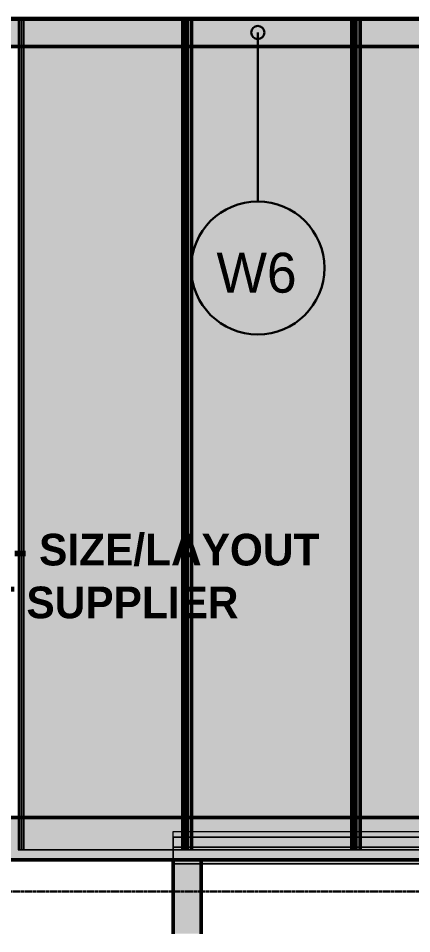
# Model space of a CAD drawing. Header units: inches. Extents: x -4126 to 627, y 9773 to 12338.
# Drawn here: x -1044.5 to -932.9, y 11523.2 to 11783.2 of the extents above; entities that cross this region are included whole.
import ezdxf

# ---------------------------------------------------------------- set-up
doc = ezdxf.new("R2010")
doc.units = ezdxf.units.IN
doc.header["$MEASUREMENT"] = 0
doc.linetypes.add('Grid Line 1_2_', pattern=[0.875, 0.5, -0.125, 0.125, -0.125])
for name, color, linetype, lineweight in [('A-ANNO-IDEN', 131, 'Continuous', 30), ('A-WALL', 113, 'Continuous', 13), ('A-WALL-IDEN', 211, 'Continuous', 30), ('S-BEAM', 12, 'Continuous', 9), ('S-FNDN', 32, 'Continuous', 13), ('S-GRID', 1, 'Continuous', 9)]:
    doc.layers.add(name, color=color, linetype=linetype, lineweight=lineweight)
doc.styles.add('Century Gothic_2', font='', dxfattribs={"height": 11.338583})
doc.styles.add('Century Gothic_B', font='', dxfattribs={"height": 9})
doc.styles.get('Century Gothic_2').set_extended_font_data('Century Gothic')
doc.styles.get('Century Gothic_B').set_extended_font_data('Century Gothic', bold=True)

# ---------------------------------------------------------------- blocks, each defined once
blk = doc.blocks.new('CTR - 1st Phase - Common Walls_rvt-2-FRAMING PLAN - 2ND FLOOR AT RAMP')
at = {"layer": 'A-WALL', "lineweight": 5, "transparency": 33554585}
blk.add_hatch(color=8, dxfattribs=at).paths.add_polyline_path([(-3203.32, 11782.99), (-3203.32, 11783.24), (-3742.95, 11783.24), (-3742.95, 11782.99), (-3236.7, 11782.99)], flags=0)
at = {"layer": 'A-WALL', "color": 53, "lineweight": 50}
blk.add_line((-3203.32, 11782.99), (-3742.95, 11782.99), dxfattribs=at)
at = {"layer": 'A-WALL', "color": 253}
blk.add_line((-3211.32, 11782.99), (-3742.95, 11782.99), dxfattribs=at)
blk = doc.blocks.new('CTR - 1st Phase -Stairs _ Elevators_rvt-2-FRAMING PLAN - 2ND FLOOR AT RAMP')
at = {"layer": 'S-FNDN', "lineweight": 5, "transparency": 33554585}
h = blk.add_hatch(color=254, dxfattribs=at)
h.paths.add_polyline_path([(-3535.89, 11547.74), (-3535.89, 11550.61), (-3536.32, 11550.61), (-3536.32, 11547.74)], flags=0)
h.paths.add_polyline_path([(-3495.32, 11547.74), (-3495.32, 11550.61), (-3534.23, 11550.61), (-3534.23, 11547.74), (-3507.37, 11547.74)], flags=0)
h.paths.add_polyline_path([(-3535.06, 11547.74), (-3534.63, 11547.74), (-3534.63, 11550.61), (-3535.06, 11550.61)], flags=0)
h.paths.add_polyline_path([(-3582.94, 11547.74), (-3582.51, 11547.74), (-3582.51, 11550.61), (-3582.94, 11550.61)], flags=0)
h.paths.add_polyline_path([(-3583.77, 11547.74), (-3583.77, 11550.61), (-3584.2, 11550.61), (-3584.2, 11547.74)], flags=0)
h.paths.add_polyline_path([(-3584.6, 11547.74), (-3584.6, 11550.61), (-3587.32, 11550.61), (-3587.32, 11547.74)], flags=0)
h.paths.add_polyline_path([(-3582.12, 11547.74), (-3536.71, 11547.74), (-3536.71, 11550.61), (-3582.12, 11550.61)], flags=0)
h = blk.add_hatch(color=254, dxfattribs=at)
h.paths.add_polyline_path([(-3488.44, 11547.74), (-3488.32, 11547.74), (-3488.35, 11550.61), (-3488.44, 11550.61), (-3488.44, 11548.19)], flags=0)
h.paths.add_polyline_path([(-3534.63, 11547.74), (-3534.23, 11547.74), (-3534.23, 11550.61), (-3534.63, 11550.61)], flags=0)
h.paths.add_polyline_path([(-3488.83, 11547.74), (-3488.83, 11550.61), (-3495.32, 11550.61), (-3495.32, 11547.74)], flags=0)
h.paths.add_polyline_path([(-3536.71, 11547.74), (-3536.32, 11547.74), (-3536.32, 11550.61), (-3536.71, 11550.61)], flags=0)
h.paths.add_polyline_path([(-3582.51, 11547.74), (-3582.12, 11547.74), (-3582.12, 11550.61), (-3582.51, 11550.61)], flags=0)
h.paths.add_polyline_path([(-3584.6, 11547.74), (-3584.2, 11547.74), (-3584.2, 11550.61), (-3584.6, 11550.61)], flags=0)
h = blk.add_hatch(color=254, dxfattribs=at)
h.paths.add_polyline_path([(-3535.06, 11547.74), (-3535.06, 11550.61), (-3535.89, 11550.61), (-3535.89, 11547.74), (-3535.43, 11547.74)], flags=0)
h.paths.add_polyline_path([(-3583.77, 11547.74), (-3582.94, 11547.74), (-3582.94, 11550.61), (-3583.77, 11550.61)], flags=0)
for points in [[(-3488.83, 11547.74), (-3488.44, 11547.74), (-3488.44, 11550.61), (-3488.83, 11550.61), (-3488.83, 11548.19)], [(-3495.32, 11544.19), (-3495.32, 11547.74), (-3587.32, 11547.74), (-3587.32, 11544.19), (-3507.37, 11544.19)], [(-3579.32, 11542.99), (-3495.32, 11542.99), (-3495.32, 11544.19), (-3579.32, 11544.19)]]:
    blk.add_hatch(color=254, dxfattribs=at).paths.add_polyline_path(points, flags=0)
h = blk.add_hatch(color=254, dxfattribs=at)
h.paths.add_polyline_path([(-3587.32, 11542.99), (-3579.32, 11542.99), (-3579.32, 11544.19), (-3587.32, 11544.19)], flags=0)
h.paths.add_polyline_path([(-3495.07, 11542.99), (-3488.32, 11542.99), (-3488.32, 11547.74), (-3495.32, 11547.74), (-3495.32, 11542.99)], flags=0)
at = {"layer": 'S-FNDN', "color": 9}
for p, q in [((-3587.32, 11550.61), (-3584.6, 11550.61)), ((-3584.6, 11550.61), (-3587.32, 11550.61)), ((-3587.32, 11550.61), (-3587.32, 11546.99)), ((-3587.32, 11550.61), (-3587.32, 11547.74)), ((-3584.6, 11550.61), (-3584.2, 11550.61)), ((-3584.2, 11550.61), (-3584.6, 11550.61)), ((-3584.2, 11550.61), (-3583.77, 11550.61)), ((-3583.77, 11550.61), (-3584.2, 11550.61)), ((-3583.77, 11550.61), (-3583.4, 11550.61)), ((-3583.4, 11550.61), (-3583.77, 11550.61)), ((-3583.31, 11550.61), (-3582.94, 11550.61)), ((-3582.94, 11550.61), (-3583.31, 11550.61)), ((-3582.94, 11550.61), (-3582.51, 11550.61)), ((-3582.51, 11550.61), (-3582.94, 11550.61)), ((-3582.51, 11550.61), (-3582.12, 11550.61)), ((-3582.12, 11550.61), (-3582.51, 11550.61)), ((-3582.12, 11550.61), (-3536.71, 11550.61)), ((-3536.71, 11550.61), (-3582.12, 11550.61)), ((-3536.71, 11550.61), (-3536.32, 11550.61)), ((-3536.32, 11550.61), (-3536.71, 11550.61)), ((-3536.32, 11550.61), (-3535.89, 11550.61)), ((-3535.89, 11550.61), (-3536.32, 11550.61)), ((-3535.89, 11550.61), (-3535.51, 11550.61)), ((-3535.51, 11550.61), (-3535.89, 11550.61)), ((-3535.43, 11550.61), (-3535.06, 11550.61)), ((-3535.06, 11550.61), (-3535.43, 11550.61)), ((-3535.06, 11550.61), (-3534.63, 11550.61)), ((-3534.63, 11550.61), (-3535.06, 11550.61)), ((-3534.63, 11550.61), (-3534.23, 11550.61)), ((-3534.23, 11550.61), (-3534.63, 11550.61)), ((-3534.23, 11550.61), (-3495.32, 11550.61)), ((-3495.32, 11550.61), (-3534.23, 11550.61)), ((-3495.32, 11550.61), (-3488.83, 11550.61)), ((-3488.83, 11550.61), (-3495.32, 11550.61)), ((-3488.83, 11550.61), (-3488.44, 11550.61)), ((-3488.44, 11550.61), (-3488.83, 11550.61)), ((-3488.44, 11550.61), (-3488.35, 11550.61)), ((-3488.35, 11550.61), (-3488.44, 11550.61)), ((-3488.32, 11546.99), (-3488.32, 11550.59)), ((-3488.32, 11547.74), (-3488.32, 11550.59)), ((-3587.32, 11544.19), (-3587.32, 11547.74)), ((-3587.32, 11547.74), (-3495.32, 11547.74)), ((-3584.6, 11547.74), (-3587.32, 11547.74)), ((-3584.2, 11547.74), (-3584.6, 11547.74)), ((-3583.77, 11547.74), (-3584.2, 11547.74)), ((-3583.4, 11547.74), (-3583.77, 11547.74)), ((-3582.94, 11547.74), (-3583.31, 11547.74)), ((-3582.51, 11547.74), (-3582.94, 11547.74)), ((-3582.12, 11547.74), (-3582.51, 11547.74)), ((-3536.71, 11547.74), (-3582.12, 11547.74)), ((-3536.32, 11547.74), (-3536.71, 11547.74)), ((-3535.89, 11547.74), (-3536.32, 11547.74)), ((-3535.51, 11547.74), (-3535.89, 11547.74)), ((-3535.06, 11547.74), (-3535.43, 11547.74)), ((-3534.63, 11547.74), (-3535.06, 11547.74)), ((-3534.23, 11547.74), (-3534.63, 11547.74)), ((-3495.32, 11547.74), (-3534.23, 11547.74)), ((-3495.32, 11547.74), (-3488.32, 11547.74)), ((-3488.83, 11547.74), (-3495.32, 11547.74)), ((-3488.44, 11547.74), (-3488.83, 11547.74)), ((-3488.32, 11547.74), (-3488.44, 11547.74)), ((-3488.32, 11547.74), (-3488.32, 11542.99)), ((-3587.32, 11546.99), (-3587.32, 11544.19)), ((-3488.32, 11542.99), (-3488.32, 11546.99)), ((-3587.32, 11542.99), (-3587.32, 11544.19)), ((-3587.32, 11544.19), (-3587.32, 11542.99)), ((-3587.32, 11542.99), (-3579.32, 11542.99)), ((-3579.32, 11542.99), (-3587.32, 11542.99)), ((-3496.32, 11542.99), (-3579.32, 11542.99)), ((-3495.32, 11542.99), (-3496.32, 11542.99)), ((-3495.32, 11542.99), (-3488.32, 11542.99)), ((-3488.32, 11542.99), (-3495.32, 11542.99))]:
    blk.add_line(p, q, dxfattribs=at)
at = {"layer": 'S-FNDN', "color": 253}
blk.add_line((-3579.32, 11542.99), (-3495.32, 11542.99), dxfattribs=at)
blk = doc.blocks.new('034100 - Precast Structural Concrete - Solid Plank - 12_-V228-FRAMING PLAN - 2ND FLOOR AT RAMP')
at = {"layer": 'S-BEAM', "transparency": 33554483}
h = blk.add_hatch(color=256, dxfattribs=at)
h.paths.add_polyline_path([(230.8, 23.52), (230.8, 23.9), (226.8, 23.9), (226.8, 23.52)], flags=0)
h.paths.add_polyline_path([(7.8, 23.9), (0, 23.9), (0, 23.52), (7.8, 23.52)], flags=0)
h = blk.add_hatch(color=256, dxfattribs=at)
h.paths.add_polyline_path([(236, -23.52), (236, 23.52), (226.8, 23.52), (226.8, -23.52)], flags=0)
h.paths.add_polyline_path([(7.8, 23.52), (0, 23.52), (0, -23.52), (7.8, -23.52)], flags=0)
for points in [[(226.8, 23.52), (226.8, 23.9), (7.8, 23.9), (7.8, 23.52), (97.81, 23.52)], [(226.8, 23.52), (7.8, 23.52), (7.8, -23.52), (226.8, -23.52), (226.8, 7.97)], [(226.8, 23.9), (226.8, 23.94), (97.81, 23.9)], [(230.8, 23.9), (230.8, 23.94), (226.8, 23.9)], [(235.25, 23.9), (235.25, 23.94), (230.8, 23.9)], [(235.25, 23.52), (235.25, 23.9), (230.8, 23.9), (230.8, 23.52)], [(236, 23.9), (235.25, 23.9), (235.25, 23.52), (236, 23.52)], [(226.8, 22.7), (226.8, 23.09), (7.8, 23.09), (7.8, 22.7), (97.81, 22.7)], [(235.25, 22.7), (235.25, 23.09), (230.8, 23.09), (230.8, 22.7)], [(236, 23.09), (235.25, 23.09), (235.25, 22.7), (236, 22.7)], [(226.8, -23.09), (226.8, -22.7), (7.8, -22.7), (7.8, -23.09), (97.81, -23.09)], [(226.8, -23.9), (226.8, -23.52), (7.8, -23.52), (7.8, -23.9), (97.81, -23.9)], [(226.8, -23.94), (226.8, -23.9), (97.81, -23.94)]]:
    blk.add_hatch(color=256, dxfattribs=at).paths.add_polyline_path(points, flags=0)
h = blk.add_hatch(color=256, dxfattribs=at)
h.paths.add_polyline_path([(230.8, 22.7), (230.8, 23.09), (226.8, 23.09), (226.8, 22.7)], flags=0)
h.paths.add_polyline_path([(7.8, 23.09), (0, 23.09), (0, 22.7), (7.8, 22.7)], flags=0)
h = blk.add_hatch(color=256, dxfattribs=at)
h.paths.add_polyline_path([(236, -22.7), (226.8, -22.7), (226.8, -23.09), (236, -23.09)], flags=0)
h.paths.add_polyline_path([(7.8, -22.7), (0, -22.7), (0, -23.09), (7.8, -23.09)], flags=0)
h = blk.add_hatch(color=256, dxfattribs=at)
h.paths.add_polyline_path([(236, -23.52), (226.8, -23.52), (226.8, -23.9), (236, -23.9)], flags=0)
h.paths.add_polyline_path([(7.8, -23.52), (0, -23.52), (0, -23.9), (7.8, -23.9)], flags=0)
at = {"layer": 'S-BEAM'}
for p, q in [((0, 23.94), (0, 23.9)), ((0, 23.94), (7.8, 23.94)), ((0, 23.76), (0, 23.9)), ((0, 23.9), (0, 23.52)), ((0, 23.9), (7.8, 23.9)), ((0, 23.52), (0, 23.76)), ((0, 23.76), (7.8, 23.76)), ((0, 23.76), (7.8, 23.76)), ((0, 22.7), (0, 23.52)), ((0, 23.52), (0, -23.52)), ((0, 23.52), (7.8, 23.52)), ((7.8, 23.94), (226.8, 23.94)), ((7.8, 23.9), (226.8, 23.9)), ((7.8, 23.76), (226.8, 23.76)), ((7.8, 23.76), (226.8, 23.76)), ((7.8, 23.52), (226.8, 23.52)), ((226.8, 23.94), (230.8, 23.94)), ((226.8, 23.9), (230.8, 23.9)), ((226.8, 23.76), (230.8, 23.76)), ((226.8, 23.76), (230.8, 23.76)), ((226.8, 23.52), (236, 23.52)), ((230.8, 23.94), (235.25, 23.94)), ((230.8, 23.9), (235.25, 23.9)), ((230.8, 23.76), (235.25, 23.76)), ((230.8, 23.76), (235.25, 23.76)), ((235.25, 23.94), (236, 23.94)), ((235.25, 23.9), (236, 23.9)), ((235.25, 23.76), (236, 23.76)), ((235.25, 23.76), (236, 23.76)), ((236, 23.9), (236, 23.94)), ((236, 23.52), (236, 23.9)), ((236, 23.9), (236, 23.76)), ((236, 23.76), (236, 23.52)), ((236, -23.52), (236, 23.52)), ((236, 23.52), (236, 22.7)), ((0, 22.7), (0, 23.09)), ((0, 23.09), (0, 22.7)), ((0, 23.09), (7.8, 23.09)), ((0, 23.09), (7.8, 23.09)), ((0, 22.4), (0, 22.7)), ((0, 22.7), (7.8, 22.7)), ((0, -22.4), (0, 22.4)), ((0, 22.4), (7.8, 22.4)), ((7.8, 23.09), (226.8, 23.09)), ((7.8, 23.09), (226.8, 23.09)), ((7.8, 22.7), (226.8, 22.7)), ((7.8, 22.4), (226.8, 22.4)), ((226.8, 23.09), (230.8, 23.09)), ((226.8, 23.09), (230.8, 23.09)), ((226.8, 22.7), (230.8, 22.7)), ((226.8, 22.4), (230.8, 22.4)), ((230.8, 23.09), (235.25, 23.09)), ((230.8, 23.09), (235.25, 23.09)), ((230.8, 22.7), (235.25, 22.7)), ((230.8, 22.4), (235.25, 22.4)), ((235.25, 23.09), (236, 23.09)), ((235.25, 23.09), (236, 23.09)), ((235.25, 22.7), (236, 22.7)), ((235.25, 22.4), (236, 22.4)), ((236, 22.7), (236, 23.09)), ((236, 23.09), (236, 22.7)), ((236, 22.7), (236, 22.4)), ((236, 22.4), (236, 19.97)), ((236, 19.97), (236, -22.4)), ((0, -22.7), (0, -22.4)), ((0, -22.4), (7.8, -22.4)), ((0, -23.52), (0, -22.7)), ((0, -22.7), (0, -23.09)), ((0, -23.09), (0, -22.7)), ((0, -22.7), (7.8, -22.7)), ((0, -23.09), (7.8, -23.09)), ((0, -23.09), (7.8, -23.09)), ((7.8, -22.4), (226.8, -22.4)), ((7.8, -22.7), (226.8, -22.7)), ((7.8, -23.09), (226.8, -23.09)), ((7.8, -23.09), (226.8, -23.09)), ((226.8, -22.4), (236, -22.4)), ((226.8, -22.7), (236, -22.7)), ((226.8, -23.09), (236, -23.09)), ((226.8, -23.09), (236, -23.09)), ((236, -22.4), (236, -22.7)), ((236, -22.7), (236, -23.09)), ((236, -23.09), (236, -22.7)), ((236, -22.7), (236, -23.52)), ((0, -23.52), (0, -23.9)), ((0, -23.76), (0, -23.52)), ((7.8, -23.52), (0, -23.52)), ((0, -23.9), (0, -23.76)), ((7.8, -23.76), (0, -23.76)), ((0, -23.76), (7.8, -23.76)), ((0, -23.9), (0, -23.94)), ((0, -23.9), (7.8, -23.9)), ((0, -23.94), (7.8, -23.94)), ((226.8, -23.52), (7.8, -23.52)), ((226.8, -23.76), (7.8, -23.76)), ((7.8, -23.76), (226.8, -23.76)), ((7.8, -23.9), (226.8, -23.9)), ((7.8, -23.94), (226.8, -23.94)), ((236, -23.52), (226.8, -23.52)), ((236, -23.76), (226.8, -23.76)), ((226.8, -23.76), (236, -23.76)), ((226.8, -23.9), (236, -23.9)), ((226.8, -23.94), (236, -23.94)), ((236, -23.52), (236, -23.76)), ((236, -23.9), (236, -23.52)), ((236, -23.76), (236, -23.9)), ((236, -23.94), (236, -23.9))]:
    blk.add_line(p, q, dxfattribs=at)
blk = doc.blocks.new('034100 - Precast Structural Concrete - Solid Plank - 12_-V229-FRAMING PLAN - 2ND FLOOR AT RAMP')
at = {"layer": 'S-BEAM', "transparency": 33554483}
h = blk.add_hatch(color=256, dxfattribs=at)
h.paths.add_polyline_path([(230.8, 23.52), (230.8, 23.9), (226.8, 23.9), (226.8, 23.52)], flags=0)
h.paths.add_polyline_path([(7.8, 23.9), (0, 23.9), (0, 23.52), (7.8, 23.52)], flags=0)
h = blk.add_hatch(color=256, dxfattribs=at)
h.paths.add_polyline_path([(236, -23.52), (236, 23.52), (226.8, 23.52), (226.8, -23.52)], flags=0)
h.paths.add_polyline_path([(7.8, 23.52), (0, 23.52), (0, -23.52), (7.8, -23.52)], flags=0)
for points in [[(226.8, 23.52), (226.8, 23.9), (7.8, 23.9), (7.8, 23.52), (97.81, 23.52)], [(226.8, -23.52), (226.8, 23.52), (7.8, 23.52), (7.8, -23.52), (97.81, -23.52)], [(226.8, 23.9), (226.8, 23.94), (97.81, 23.9)], [(230.8, 23.9), (230.8, 23.94), (226.8, 23.9)], [(235.25, 23.9), (235.25, 23.94), (230.8, 23.9)], [(235.25, 23.52), (235.25, 23.9), (230.8, 23.9), (230.8, 23.52)], [(236, 23.9), (235.25, 23.9), (235.25, 23.52), (236, 23.52)], [(226.8, 22.7), (226.8, 23.09), (7.8, 23.09), (7.8, 22.7), (97.81, 22.7)], [(235.25, 22.7), (235.25, 23.09), (230.8, 23.09), (230.8, 22.7)], [(236, 23.09), (235.25, 23.09), (235.25, 22.7), (236, 22.7)], [(226.8, -23.09), (226.8, -22.7), (7.8, -22.7), (7.8, -23.09), (97.81, -23.09)], [(235.25, -23.09), (235.25, -22.7), (230.8, -22.7), (230.8, -23.09)], [(236, -22.7), (235.25, -22.7), (235.25, -23.09), (236, -23.09)], [(226.8, -23.9), (226.8, -23.52), (7.8, -23.52), (7.8, -23.9), (97.81, -23.9)], [(226.8, -23.94), (226.8, -23.9), (97.81, -23.94)], [(230.8, -23.94), (230.8, -23.9), (226.8, -23.94)], [(235.25, -23.9), (235.25, -23.52), (230.8, -23.52), (230.8, -23.9)], [(235.25, -23.94), (235.25, -23.9), (230.8, -23.94)], [(236, -23.52), (235.25, -23.52), (235.25, -23.9), (236, -23.9)]]:
    blk.add_hatch(color=256, dxfattribs=at).paths.add_polyline_path(points, flags=0)
h = blk.add_hatch(color=256, dxfattribs=at)
h.paths.add_polyline_path([(230.8, 22.7), (230.8, 23.09), (226.8, 23.09), (226.8, 22.7)], flags=0)
h.paths.add_polyline_path([(7.8, 23.09), (0, 23.09), (0, 22.7), (7.8, 22.7)], flags=0)
h = blk.add_hatch(color=256, dxfattribs=at)
h.paths.add_polyline_path([(230.8, -23.09), (230.8, -22.7), (226.8, -22.7), (226.8, -23.09)], flags=0)
h.paths.add_polyline_path([(7.8, -22.7), (0, -22.7), (0, -23.09), (7.8, -23.09)], flags=0)
h = blk.add_hatch(color=256, dxfattribs=at)
h.paths.add_polyline_path([(230.8, -23.9), (230.8, -23.52), (226.8, -23.52), (226.8, -23.9)], flags=0)
h.paths.add_polyline_path([(7.8, -23.52), (0, -23.52), (0, -23.9), (7.8, -23.9)], flags=0)
at = {"layer": 'S-BEAM'}
for p, q in [((0, 23.94), (0, 23.9)), ((0, 23.94), (7.8, 23.94)), ((0, 23.76), (0, 23.9)), ((0, 23.9), (0, 23.52)), ((0, 23.9), (7.8, 23.9)), ((0, 23.52), (0, 23.76)), ((0, 23.76), (7.8, 23.76)), ((0, 23.76), (7.8, 23.76)), ((0, 22.7), (0, 23.52)), ((0, 23.52), (0, -23.52)), ((0, 23.52), (7.8, 23.52)), ((7.8, 23.94), (226.8, 23.94)), ((7.8, 23.9), (226.8, 23.9)), ((7.8, 23.76), (226.8, 23.76)), ((7.8, 23.76), (226.8, 23.76)), ((7.8, 23.52), (226.8, 23.52)), ((226.8, 23.94), (230.8, 23.94)), ((226.8, 23.9), (230.8, 23.9)), ((226.8, 23.76), (230.8, 23.76)), ((226.8, 23.76), (230.8, 23.76)), ((226.8, 23.52), (236, 23.52)), ((230.8, 23.94), (235.25, 23.94)), ((230.8, 23.9), (235.25, 23.9)), ((230.8, 23.76), (235.25, 23.76)), ((230.8, 23.76), (235.25, 23.76)), ((235.25, 23.94), (236, 23.94)), ((235.25, 23.9), (236, 23.9)), ((235.25, 23.76), (236, 23.76)), ((235.25, 23.76), (236, 23.76)), ((236, 23.9), (236, 23.94)), ((236, 23.52), (236, 23.9)), ((236, 23.9), (236, 23.76)), ((236, 23.76), (236, 23.52)), ((236, -23.52), (236, 23.52)), ((236, 23.52), (236, 22.7)), ((0, 22.7), (0, 23.09)), ((0, 23.09), (0, 22.7)), ((0, 23.09), (7.8, 23.09)), ((0, 23.09), (7.8, 23.09)), ((0, 22.4), (0, 22.7)), ((0, 22.7), (7.8, 22.7)), ((0, -22.4), (0, 22.4)), ((0, 22.4), (7.8, 22.4)), ((7.8, 23.09), (226.8, 23.09)), ((7.8, 23.09), (226.8, 23.09)), ((7.8, 22.7), (226.8, 22.7)), ((7.8, 22.4), (226.8, 22.4)), ((226.8, 23.09), (230.8, 23.09)), ((226.8, 23.09), (230.8, 23.09)), ((226.8, 22.7), (230.8, 22.7)), ((226.8, 22.4), (230.8, 22.4)), ((230.8, 23.09), (235.25, 23.09)), ((230.8, 23.09), (235.25, 23.09)), ((230.8, 22.7), (235.25, 22.7)), ((230.8, 22.4), (235.25, 22.4)), ((235.25, 23.09), (236, 23.09)), ((235.25, 23.09), (236, 23.09)), ((235.25, 22.7), (236, 22.7)), ((235.25, 22.4), (236, 22.4)), ((236, 22.7), (236, 23.09)), ((236, 23.09), (236, 22.7)), ((236, 22.7), (236, 22.4)), ((236, 22.4), (236, -22.4)), ((0, -22.7), (0, -22.4)), ((0, -22.4), (7.8, -22.4)), ((0, -23.52), (0, -22.7)), ((0, -22.7), (0, -23.09)), ((0, -23.09), (0, -22.7)), ((0, -22.7), (7.8, -22.7)), ((0, -23.09), (7.8, -23.09)), ((0, -23.09), (7.8, -23.09)), ((7.8, -22.4), (226.8, -22.4)), ((7.8, -22.7), (226.8, -22.7)), ((7.8, -23.09), (226.8, -23.09)), ((7.8, -23.09), (226.8, -23.09)), ((226.8, -22.4), (230.8, -22.4)), ((226.8, -22.7), (230.8, -22.7)), ((226.8, -23.09), (230.8, -23.09)), ((226.8, -23.09), (230.8, -23.09)), ((230.8, -22.4), (235.25, -22.4)), ((230.8, -22.7), (235.25, -22.7)), ((230.8, -23.09), (235.25, -23.09)), ((230.8, -23.09), (235.25, -23.09)), ((235.25, -22.4), (236, -22.4)), ((235.25, -22.7), (236, -22.7)), ((235.25, -23.09), (236, -23.09)), ((235.25, -23.09), (236, -23.09)), ((236, -22.4), (236, -22.7)), ((236, -22.7), (236, -23.09)), ((236, -23.09), (236, -22.7)), ((236, -22.7), (236, -23.52)), ((0, -23.52), (0, -23.9)), ((0, -23.76), (0, -23.52)), ((7.8, -23.52), (0, -23.52)), ((0, -23.9), (0, -23.76)), ((7.8, -23.76), (0, -23.76)), ((0, -23.76), (7.8, -23.76)), ((0, -23.9), (0, -23.94)), ((0, -23.9), (7.8, -23.9)), ((0, -23.94), (7.8, -23.94)), ((226.8, -23.52), (7.8, -23.52)), ((226.8, -23.76), (7.8, -23.76)), ((7.8, -23.76), (226.8, -23.76)), ((7.8, -23.9), (226.8, -23.9)), ((7.8, -23.94), (226.8, -23.94)), ((236, -23.52), (226.8, -23.52)), ((230.8, -23.76), (226.8, -23.76)), ((226.8, -23.76), (230.8, -23.76)), ((226.8, -23.9), (230.8, -23.9)), ((226.8, -23.94), (230.8, -23.94)), ((235.25, -23.76), (230.8, -23.76)), ((230.8, -23.76), (235.25, -23.76)), ((230.8, -23.9), (235.25, -23.9)), ((230.8, -23.94), (235.25, -23.94)), ((236, -23.76), (235.25, -23.76)), ((235.25, -23.76), (236, -23.76)), ((235.25, -23.9), (236, -23.9)), ((235.25, -23.94), (236, -23.94)), ((236, -23.52), (236, -23.76)), ((236, -23.9), (236, -23.52)), ((236, -23.76), (236, -23.9)), ((236, -23.94), (236, -23.9))]:
    blk.add_line(p, q, dxfattribs=at)
blk = doc.blocks.new('034100 - Precast Structural Concrete - Solid Plank - 12_-V230-FRAMING PLAN - 2ND FLOOR AT RAMP')
at = {"layer": 'S-BEAM', "transparency": 33554483}
for points in [[(7.8, 23.9), (0, 23.9), (0, 23.52), (7.8, 23.52)], [(236, 23.9), (7.8, 23.9), (7.8, 23.52), (236, 23.52)], [(236, 16.21), (236, 23.52), (7.8, 23.52), (7.8, -23.52), (226.8, -23.52), (226.8, 16.21), (234.8, 16.21)], [(7.8, 23.09), (0, 23.09), (0, 22.7), (7.8, 22.7)], [(235.25, 23.09), (7.8, 23.09), (7.8, 22.7), (235.25, 22.7)], [(236, 23.09), (235.25, 23.09), (235.25, 22.7), (236, 22.7)], [(226.8, -23.09), (226.8, -22.7), (7.8, -22.7), (7.8, -23.09), (97.81, -23.09)], [(235.25, -23.09), (235.25, -22.7), (230.8, -22.7), (230.8, -23.09)], [(236, -22.7), (235.25, -22.7), (235.25, -23.09), (236, -23.09)], [(226.8, -23.9), (226.8, -23.52), (7.8, -23.52), (7.8, -23.9), (97.81, -23.9)], [(226.8, -23.94), (226.8, -23.9), (97.81, -23.94)], [(230.8, -23.94), (230.8, -23.9), (226.8, -23.94)], [(235.25, -23.9), (235.25, -23.52), (230.8, -23.52), (230.8, -23.9)], [(235.25, -23.94), (235.25, -23.9), (230.8, -23.94)], [(236, -23.52), (235.25, -23.52), (235.25, -23.9), (236, -23.9)]]:
    blk.add_hatch(color=256, dxfattribs=at).paths.add_polyline_path(points, flags=0)
h = blk.add_hatch(color=256, dxfattribs=at)
h.paths.add_polyline_path([(236, -23.52), (236, 16.21), (226.8, 16.21), (226.8, -23.52)], flags=0)
h.paths.add_polyline_path([(7.8, -23.52), (7.8, 23.52), (0, 23.52), (0, -23.52), (2.97, -23.52)], flags=0)
h = blk.add_hatch(color=256, dxfattribs=at)
h.paths.add_polyline_path([(230.8, -23.09), (230.8, -22.7), (226.8, -22.7), (226.8, -23.09)], flags=0)
h.paths.add_polyline_path([(7.8, -22.7), (0, -22.7), (0, -23.09), (7.8, -23.09)], flags=0)
h = blk.add_hatch(color=256, dxfattribs=at)
h.paths.add_polyline_path([(230.8, -23.9), (230.8, -23.52), (226.8, -23.52), (226.8, -23.9)], flags=0)
h.paths.add_polyline_path([(7.8, -23.52), (0, -23.52), (0, -23.9), (7.8, -23.9)], flags=0)
at = {"layer": 'S-BEAM'}
for p, q in [((0, 23.94), (0, 23.9)), ((0, 23.94), (7.8, 23.94)), ((0, 23.76), (0, 23.9)), ((0, 23.9), (0, 23.52)), ((0, 23.9), (7.8, 23.9)), ((0, 23.52), (0, 23.76)), ((0, 23.76), (7.8, 23.76)), ((0, 23.76), (7.8, 23.76)), ((0, 22.7), (0, 23.52)), ((0, 23.52), (0, -23.52)), ((0, 23.52), (7.8, 23.52)), ((7.8, 23.94), (226.8, 23.94)), ((7.8, 23.9), (226.8, 23.9)), ((7.8, 23.76), (226.8, 23.76)), ((7.8, 23.76), (226.8, 23.76)), ((7.8, 23.52), (226.8, 23.52)), ((226.8, 23.94), (236, 23.94)), ((226.8, 23.9), (236, 23.9)), ((226.8, 23.76), (236, 23.76)), ((226.8, 23.76), (236, 23.76)), ((226.8, 23.52), (236, 23.52)), ((236, 23.9), (236, 23.94)), ((236, 23.52), (236, 23.9)), ((236, 23.9), (236, 23.76)), ((236, 23.76), (236, 23.52)), ((236, 16.21), (236, 23.52)), ((236, 23.52), (236, 23.21)), ((0, 22.7), (0, 23.09)), ((0, 23.09), (0, 22.7)), ((0, 23.09), (7.8, 23.09)), ((0, 23.09), (7.8, 23.09)), ((0, 22.4), (0, 22.7)), ((0, 22.7), (7.8, 22.7)), ((0, -22.4), (0, 22.4)), ((0, 22.4), (7.8, 22.4)), ((7.8, 23.09), (226.8, 23.09)), ((7.8, 23.09), (226.8, 23.09)), ((7.8, 22.7), (226.8, 22.7)), ((7.8, 22.4), (226.8, 22.4)), ((226.8, 23.09), (235.25, 23.09)), ((226.8, 23.09), (235.25, 23.09)), ((226.8, 22.7), (235.25, 22.7)), ((226.8, 22.4), (235.25, 22.4)), ((235.25, 23.09), (236, 23.09)), ((235.25, 23.09), (236, 23.09)), ((235.25, 22.7), (236, 22.7)), ((235.25, 22.4), (236, 22.4)), ((236, 23.21), (236, 22.7)), ((236, 22.7), (236, 23.09)), ((236, 23.09), (236, 22.7)), ((236, 22.7), (236, 22.4)), ((236, 22.4), (236, 16.21)), ((236, -23.52), (236, 16.21)), ((236, 16.21), (236, -22.4)), ((0, -22.7), (0, -22.4)), ((0, -22.4), (7.8, -22.4)), ((0, -23.52), (0, -22.7)), ((0, -22.7), (0, -23.09)), ((0, -23.09), (0, -22.7)), ((0, -22.7), (7.8, -22.7)), ((0, -23.09), (7.8, -23.09)), ((0, -23.09), (7.8, -23.09)), ((7.8, -22.4), (226.8, -22.4)), ((7.8, -22.7), (226.8, -22.7)), ((7.8, -23.09), (226.8, -23.09)), ((7.8, -23.09), (226.8, -23.09)), ((226.8, -22.4), (230.8, -22.4)), ((226.8, -22.7), (230.8, -22.7)), ((226.8, -23.09), (230.8, -23.09)), ((226.8, -23.09), (230.8, -23.09)), ((230.8, -22.4), (235.25, -22.4)), ((230.8, -22.7), (235.25, -22.7)), ((230.8, -23.09), (235.25, -23.09)), ((230.8, -23.09), (235.25, -23.09)), ((235.25, -22.4), (236, -22.4)), ((235.25, -22.7), (236, -22.7)), ((235.25, -23.09), (236, -23.09)), ((235.25, -23.09), (236, -23.09)), ((236, -22.4), (236, -22.7)), ((236, -22.7), (236, -23.09)), ((236, -23.09), (236, -22.7)), ((236, -22.7), (236, -23.52)), ((0, -23.52), (0, -23.9)), ((0, -23.76), (0, -23.52)), ((7.8, -23.52), (0, -23.52)), ((0, -23.9), (0, -23.76)), ((7.8, -23.76), (0, -23.76)), ((0, -23.76), (7.8, -23.76)), ((0, -23.9), (0, -23.94)), ((0, -23.9), (7.8, -23.9)), ((0, -23.94), (7.8, -23.94)), ((226.8, -23.52), (7.8, -23.52)), ((226.8, -23.76), (7.8, -23.76)), ((7.8, -23.76), (226.8, -23.76)), ((7.8, -23.9), (226.8, -23.9)), ((7.8, -23.94), (226.8, -23.94)), ((236, -23.52), (226.8, -23.52)), ((230.8, -23.76), (226.8, -23.76)), ((226.8, -23.76), (230.8, -23.76)), ((226.8, -23.9), (230.8, -23.9)), ((226.8, -23.94), (230.8, -23.94)), ((235.25, -23.76), (230.8, -23.76)), ((230.8, -23.76), (235.25, -23.76)), ((230.8, -23.9), (235.25, -23.9)), ((230.8, -23.94), (235.25, -23.94)), ((236, -23.76), (235.25, -23.76)), ((235.25, -23.76), (236, -23.76)), ((235.25, -23.9), (236, -23.9)), ((235.25, -23.94), (236, -23.94)), ((236, -23.52), (236, -23.76)), ((236, -23.9), (236, -23.52)), ((236, -23.76), (236, -23.9)), ((236, -23.94), (236, -23.9))]:
    blk.add_line(p, q, dxfattribs=at)
blk = doc.blocks.new('Wall Type - Familia4-287244-FRAMING PLAN - 2ND FLOOR AT RAMP')
at = {"layer": 'A-WALL-IDEN'}
blk.add_circle((0, 0), 0.1969, dxfattribs=at)

msp = doc.modelspace()

# ---------------------------------------------------------------- hatches: boundary and pattern name
at = {"layer": 'A-WALL', "transparency": 33554483}
for points in [[(-624.6, 11775.189), (-624.6, 11783.189), (-1168.6, 11783.189), (-1168.6, 11775.189), (-649.972, 11775.189)], [(-992.6, 11523.189), (-992.6, 11544.189), (-1000.6, 11544.189), (-1000.6, 11523.189)]]:
    msp.add_hatch(color=256, dxfattribs=at).paths.add_polyline_path(points, flags=0)
at = {"layer": 'A-WALL', "lineweight": 5, "transparency": 33554483}
msp.add_hatch(color=256, dxfattribs=at).paths.add_polyline_path([(-1000.6, 11544.189), (-908.6, 11544.189), (-908.6, 11552.189), (-1000.6, 11552.189)], flags=0)
at = {"layer": 'A-WALL-IDEN'}
h = msp.add_hatch(color=256, dxfattribs=at)
edge = h.paths.add_edge_path(flags=0)
edge.add_arc((-976.566, 11779.189), 1.875, 0, 360)
at = {"layer": 'S-FNDN', "transparency": 33554483}
for points in [[(-1012.6, 11544.189), (-1012.6, 11556.189), (-1242.6, 11556.189), (-1242.6, 11544.189), (-1101.098, 11544.189)], [(-1012.6, 11544.189), (-908.6, 11544.189), (-908.6, 11556.189), (-1012.6, 11556.189)]]:
    msp.add_hatch(color=256, dxfattribs=at).paths.add_polyline_path(points, flags=0)

# ---------------------------------------------------------------- linework, layer by layer
at = {"layer": 'A-WALL', "lineweight": 50}
for p, q in [((-1160.6, 11783.189), (-616.6, 11783.189)), ((-624.6, 11775.189), (-1168.6, 11775.189)), ((-1000.6, 11523.189), (-1000.6, 11544.189)), ((-992.6, 11544.189), (-992.6, 11523.189))]:
    msp.add_line(p, q, dxfattribs=at)
at = {"layer": 'A-WALL'}
for p, q in [((-1000.6, 11552.189), (-908.6, 11552.189)), ((-1000.6, 11544.189), (-1000.6, 11552.189)), ((-908.6, 11544.189), (-992.6, 11544.189))]:
    msp.add_line(p, q, dxfattribs=at)
at = {"layer": 'A-WALL-IDEN'}
msp.add_line((-976.566, 11779.189), (-976.566, 11731.189), dxfattribs=at)
msp.add_circle((-976.566, 11779.189), 1.875, dxfattribs=at)
at = {"layer": 'S-FNDN', "lineweight": 50}
for p, q in [((-1242.6, 11556.189), (-898.6, 11556.189)), ((-908.6, 11544.189), (-1242.6, 11544.189))]:
    msp.add_line(p, q, dxfattribs=at)
at = {"layer": 'S-GRID', "linetype": 'Grid Line 1_2_', "lineweight": 30}
msp.add_line((627.297, 11535.189), (-1400.408, 11535.189), dxfattribs=at)

# ---------------------------------------------------------------- block references
at = {"lineweight": 5}
for name in ['CTR - 1st Phase - Common Walls_rvt-2-FRAMING PLAN - 2ND FLOOR AT RAMP', 'CTR - 1st Phase -Stairs _ Elevators_rvt-2-FRAMING PLAN - 2ND FLOOR AT RAMP']:
    msp.add_blockref(name, (2586.724, 0), dxfattribs=at)
at = {"layer": 'A-WALL-IDEN', "xscale": 95.99999999999994, "yscale": 95.99999999999994, "zscale": 95.99999999999994}
msp.add_blockref('Wall Type - Familia4-287244-FRAMING PLAN - 2ND FLOOR AT RAMP', (-976.566, 11712.292), dxfattribs=at)
at = {"layer": 'S-BEAM', "rotation": 270.0000000000009}
for name, p in [('034100 - Precast Structural Concrete - Solid Plank - 12_-V228-FRAMING PLAN - 2ND FLOOR AT RAMP', (-1020.573, 11782.989)), ('034100 - Precast Structural Concrete - Solid Plank - 12_-V229-FRAMING PLAN - 2ND FLOOR AT RAMP', (-972.691, 11782.989)), ('034100 - Precast Structural Concrete - Solid Plank - 12_-V230-FRAMING PLAN - 2ND FLOOR AT RAMP', (-924.809, 11782.989))]:
    msp.add_blockref(name, p, dxfattribs=at)

# ---------------------------------------------------------------- texts
at = {"layer": 'A-ANNO-IDEN', "lineweight": 9, "char_height": 9, "attachment_point": 1, "style": 'Century Gothic_B'}
for s, insert, width in [('PRECAST PLANK - SIZE/LAYOUT', (-1151.63, 11636.787), 224.22), ('BY PRECAST SUPPLIER', (-1123.13, 11621.787), 155.439)]:
    msp.add_mtext(s, dxfattribs=dict(at, insert=insert, width=width))
at = {"layer": 'A-WALL-IDEN', "lineweight": 9, "insert": (-988.272, 11716.611), "char_height": 11.3386, "width": 28.785, "attachment_point": 1, "style": 'Century Gothic_2'}
msp.add_mtext('W6', dxfattribs=at)

doc.saveas('drawing.dxf')
